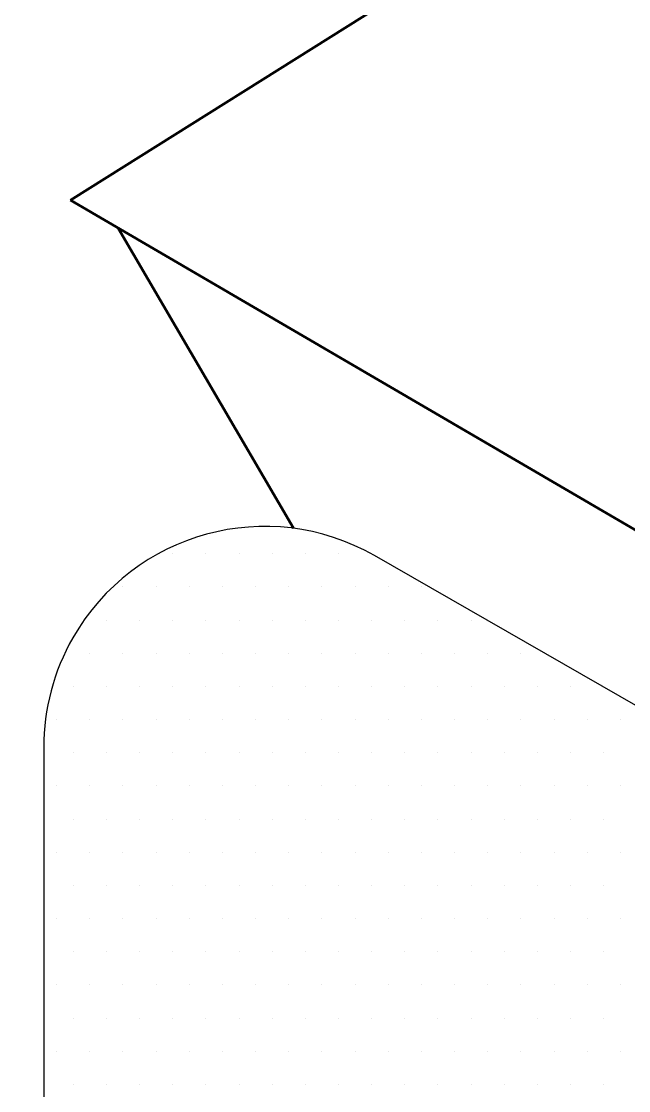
# Model space of a CAD drawing. Extents: x -1392 to 5791, y -3809 to 1722.
# Drawn here: x -245.89 to -221.16, y -1640.3 to -1596.77 of the extents above; entities that cross this region are included whole.
import ezdxf

# ---------------------------------------------------------------- set-up
doc = ezdxf.new("R2010")
doc.units = 0
doc.header["$MEASUREMENT"] = 0
for name, color, linetype, lineweight in [('.ATI-HATCH', 7, 'Continuous', 0), ('G-ANNO-TTLB', 7, 'Continuous', 0), ('TYVEK', 7, 'Continuous', 0)]:
    doc.layers.add(name, color=color, linetype=linetype, lineweight=lineweight)

# ---------------------------------------------------------------- blocks, each defined once
blk = doc.blocks.new('Block_127')
at = {"layer": '.ATI-HATCH'}
blk.add_open_spline([(-220.153, -1658.718), (-220.153, -1658.718), (-220.153, -1642.018), (-220.153, -1642.018), (-220.153, -1642.018), (-137.561, -1690.421), (-137.561, -1690.421), (-137.561, -1690.421), (-137.566, -1707.121), (-137.566, -1707.121), (-137.566, -1707.121), (-113.039, -1721.492), (-113.039, -1721.492), (-113.039, -1721.492), (-113.039, -1696.927), (-113.039, -1696.927), (-113.039, -1690.467), (-116.501, -1684.502), (-122.11, -1681.297), (-122.11, -1681.297), (-231.51, -1618.519), (-231.51, -1618.519), (-235.827, -1616.052), (-241.325, -1617.552), (-243.792, -1621.868), (-244.569, -1623.228), (-244.977, -1624.768), (-244.977, -1626.334), (-244.977, -1626.334), (-244.977, -1644.169), (-244.977, -1644.169), (-244.977, -1644.169), (-220.123, -1658.735), (-220.123, -1658.735), (-220.123, -1658.735), (-220.153, -1658.718), (-220.153, -1658.718)], degree=3, knots=[0, 0, 0, 0, 1, 1, 1, 2, 2, 2, 3, 3, 3, 4, 4, 4, 5, 5, 5, 6, 6, 6, 7, 7, 7, 8, 8, 8, 9, 9, 9, 10, 10, 10, 11, 11, 11, 12, 12, 12, 12], dxfattribs=at)
at = {"layer": '.ATI-HATCH', "color": 8, "lineweight": 0, "true_color": 0x808080}
for points in [[(-239.724, -1618.447), (-239.724, -1618.447), (-239.724, -1618.447), (-239.724, -1618.447)], [(-238.373, -1618.447), (-238.373, -1618.447), (-238.373, -1618.447), (-238.373, -1618.447)], [(-237.023, -1618.447), (-237.023, -1618.447), (-237.023, -1618.447), (-237.023, -1618.447)], [(-235.673, -1618.447), (-235.673, -1618.447), (-235.673, -1618.447), (-235.673, -1618.447)], [(-234.323, -1618.447), (-234.323, -1618.447), (-234.323, -1618.447), (-234.323, -1618.447)], [(-232.973, -1618.447), (-232.973, -1618.447), (-232.973, -1618.447), (-232.973, -1618.447)], [(-241.749, -1619.798), (-241.749, -1619.798), (-241.749, -1619.798), (-241.749, -1619.798)], [(-240.399, -1619.798), (-240.399, -1619.798), (-240.399, -1619.798), (-240.399, -1619.798)], [(-239.049, -1619.798), (-239.049, -1619.798), (-239.049, -1619.798), (-239.049, -1619.798)], [(-237.698, -1619.798), (-237.698, -1619.798), (-237.698, -1619.798), (-237.698, -1619.798)], [(-236.348, -1619.798), (-236.348, -1619.798), (-236.348, -1619.798), (-236.348, -1619.798)], [(-234.998, -1619.798), (-234.998, -1619.798), (-234.998, -1619.798), (-234.998, -1619.798)], [(-233.648, -1619.798), (-233.648, -1619.798), (-233.648, -1619.798), (-233.648, -1619.798)], [(-232.298, -1619.798), (-232.298, -1619.798), (-232.298, -1619.798), (-232.298, -1619.798)], [(-230.947, -1619.798), (-230.947, -1619.798), (-230.947, -1619.798), (-230.947, -1619.798)], [(-229.597, -1619.798), (-229.597, -1619.798), (-229.597, -1619.798), (-229.597, -1619.798)], [(-242.424, -1621.148), (-242.424, -1621.148), (-242.424, -1621.148), (-242.424, -1621.148)], [(-241.074, -1621.148), (-241.074, -1621.148), (-241.074, -1621.148), (-241.074, -1621.148)], [(-239.724, -1621.148), (-239.724, -1621.148), (-239.724, -1621.148), (-239.724, -1621.148)], [(-238.373, -1621.148), (-238.373, -1621.148), (-238.373, -1621.148), (-238.373, -1621.148)], [(-237.023, -1621.148), (-237.023, -1621.148), (-237.023, -1621.148), (-237.023, -1621.148)], [(-235.673, -1621.148), (-235.673, -1621.148), (-235.673, -1621.148), (-235.673, -1621.148)], [(-234.323, -1621.148), (-234.323, -1621.148), (-234.323, -1621.148), (-234.323, -1621.148)], [(-232.973, -1621.148), (-232.973, -1621.148), (-232.973, -1621.148), (-232.973, -1621.148)], [(-231.622, -1621.148), (-231.622, -1621.148), (-231.622, -1621.148), (-231.622, -1621.148)], [(-230.272, -1621.148), (-230.272, -1621.148), (-230.272, -1621.148), (-230.272, -1621.148)], [(-228.922, -1621.148), (-228.922, -1621.148), (-228.922, -1621.148), (-228.922, -1621.148)], [(-227.572, -1621.148), (-227.572, -1621.148), (-227.572, -1621.148), (-227.572, -1621.148)], [(-243.099, -1622.498), (-243.099, -1622.498), (-243.099, -1622.498), (-243.099, -1622.498)], [(-241.749, -1622.498), (-241.749, -1622.498), (-241.749, -1622.498), (-241.749, -1622.498)], [(-240.399, -1622.498), (-240.399, -1622.498), (-240.399, -1622.498), (-240.399, -1622.498)], [(-239.049, -1622.498), (-239.049, -1622.498), (-239.049, -1622.498), (-239.049, -1622.498)], [(-237.698, -1622.498), (-237.698, -1622.498), (-237.698, -1622.498), (-237.698, -1622.498)], [(-236.348, -1622.498), (-236.348, -1622.498), (-236.348, -1622.498), (-236.348, -1622.498)], [(-234.998, -1622.498), (-234.998, -1622.498), (-234.998, -1622.498), (-234.998, -1622.498)], [(-233.648, -1622.498), (-233.648, -1622.498), (-233.648, -1622.498), (-233.648, -1622.498)], [(-232.298, -1622.498), (-232.298, -1622.498), (-232.298, -1622.498), (-232.298, -1622.498)], [(-230.947, -1622.498), (-230.947, -1622.498), (-230.947, -1622.498), (-230.947, -1622.498)], [(-229.597, -1622.498), (-229.597, -1622.498), (-229.597, -1622.498), (-229.597, -1622.498)], [(-228.247, -1622.498), (-228.247, -1622.498), (-228.247, -1622.498), (-228.247, -1622.498)], [(-226.897, -1622.498), (-226.897, -1622.498), (-226.897, -1622.498), (-226.897, -1622.498)], [(-225.547, -1622.498), (-225.547, -1622.498), (-225.547, -1622.498), (-225.547, -1622.498)], [(-243.774, -1623.848), (-243.774, -1623.848), (-243.774, -1623.848), (-243.774, -1623.848)], [(-242.424, -1623.848), (-242.424, -1623.848), (-242.424, -1623.848), (-242.424, -1623.848)], [(-241.074, -1623.848), (-241.074, -1623.848), (-241.074, -1623.848), (-241.074, -1623.848)], [(-239.724, -1623.848), (-239.724, -1623.848), (-239.724, -1623.848), (-239.724, -1623.848)], [(-238.373, -1623.848), (-238.373, -1623.848), (-238.373, -1623.848), (-238.373, -1623.848)], [(-237.023, -1623.848), (-237.023, -1623.848), (-237.023, -1623.848), (-237.023, -1623.848)], [(-235.673, -1623.848), (-235.673, -1623.848), (-235.673, -1623.848), (-235.673, -1623.848)], [(-234.323, -1623.848), (-234.323, -1623.848), (-234.323, -1623.848), (-234.323, -1623.848)], [(-232.973, -1623.848), (-232.973, -1623.848), (-232.973, -1623.848), (-232.973, -1623.848)], [(-231.622, -1623.848), (-231.622, -1623.848), (-231.622, -1623.848), (-231.622, -1623.848)], [(-230.272, -1623.848), (-230.272, -1623.848), (-230.272, -1623.848), (-230.272, -1623.848)], [(-228.922, -1623.848), (-228.922, -1623.848), (-228.922, -1623.848), (-228.922, -1623.848)], [(-227.572, -1623.848), (-227.572, -1623.848), (-227.572, -1623.848), (-227.572, -1623.848)], [(-226.222, -1623.848), (-226.222, -1623.848), (-226.222, -1623.848), (-226.222, -1623.848)], [(-224.871, -1623.848), (-224.871, -1623.848), (-224.871, -1623.848), (-224.871, -1623.848)], [(-223.521, -1623.848), (-223.521, -1623.848), (-223.521, -1623.848), (-223.521, -1623.848)], [(-244.449, -1625.198), (-244.449, -1625.198), (-244.449, -1625.198), (-244.449, -1625.198)], [(-243.099, -1625.198), (-243.099, -1625.198), (-243.099, -1625.198), (-243.099, -1625.198)], [(-241.749, -1625.198), (-241.749, -1625.198), (-241.749, -1625.198), (-241.749, -1625.198)], [(-240.399, -1625.198), (-240.399, -1625.198), (-240.399, -1625.198), (-240.399, -1625.198)], [(-239.049, -1625.198), (-239.049, -1625.198), (-239.049, -1625.198), (-239.049, -1625.198)], [(-237.698, -1625.198), (-237.698, -1625.198), (-237.698, -1625.198), (-237.698, -1625.198)], [(-236.348, -1625.198), (-236.348, -1625.198), (-236.348, -1625.198), (-236.348, -1625.198)], [(-234.998, -1625.198), (-234.998, -1625.198), (-234.998, -1625.198), (-234.998, -1625.198)], [(-233.648, -1625.198), (-233.648, -1625.198), (-233.648, -1625.198), (-233.648, -1625.198)], [(-232.298, -1625.198), (-232.298, -1625.198), (-232.298, -1625.198), (-232.298, -1625.198)], [(-230.947, -1625.198), (-230.947, -1625.198), (-230.947, -1625.198), (-230.947, -1625.198)], [(-229.597, -1625.198), (-229.597, -1625.198), (-229.597, -1625.198), (-229.597, -1625.198)], [(-228.247, -1625.198), (-228.247, -1625.198), (-228.247, -1625.198), (-228.247, -1625.198)], [(-226.897, -1625.198), (-226.897, -1625.198), (-226.897, -1625.198), (-226.897, -1625.198)], [(-225.547, -1625.198), (-225.547, -1625.198), (-225.547, -1625.198), (-225.547, -1625.198)], [(-224.196, -1625.198), (-224.196, -1625.198), (-224.196, -1625.198), (-224.196, -1625.198)], [(-222.846, -1625.198), (-222.846, -1625.198), (-222.846, -1625.198), (-222.846, -1625.198)], [(-221.496, -1625.198), (-221.496, -1625.198), (-221.496, -1625.198), (-221.496, -1625.198)], [(-243.774, -1626.548), (-243.774, -1626.548), (-243.774, -1626.548), (-243.774, -1626.548)], [(-242.424, -1626.548), (-242.424, -1626.548), (-242.424, -1626.548), (-242.424, -1626.548)], [(-241.074, -1626.548), (-241.074, -1626.548), (-241.074, -1626.548), (-241.074, -1626.548)], [(-239.724, -1626.548), (-239.724, -1626.548), (-239.724, -1626.548), (-239.724, -1626.548)], [(-238.373, -1626.548), (-238.373, -1626.548), (-238.373, -1626.548), (-238.373, -1626.548)], [(-237.023, -1626.548), (-237.023, -1626.548), (-237.023, -1626.548), (-237.023, -1626.548)], [(-235.673, -1626.548), (-235.673, -1626.548), (-235.673, -1626.548), (-235.673, -1626.548)], [(-234.323, -1626.548), (-234.323, -1626.548), (-234.323, -1626.548), (-234.323, -1626.548)], [(-232.973, -1626.548), (-232.973, -1626.548), (-232.973, -1626.548), (-232.973, -1626.548)], [(-231.622, -1626.548), (-231.622, -1626.548), (-231.622, -1626.548), (-231.622, -1626.548)], [(-230.272, -1626.548), (-230.272, -1626.548), (-230.272, -1626.548), (-230.272, -1626.548)], [(-228.922, -1626.548), (-228.922, -1626.548), (-228.922, -1626.548), (-228.922, -1626.548)], [(-227.572, -1626.548), (-227.572, -1626.548), (-227.572, -1626.548), (-227.572, -1626.548)], [(-226.222, -1626.548), (-226.222, -1626.548), (-226.222, -1626.548), (-226.222, -1626.548)], [(-224.871, -1626.548), (-224.871, -1626.548), (-224.871, -1626.548), (-224.871, -1626.548)], [(-223.521, -1626.548), (-223.521, -1626.548), (-223.521, -1626.548), (-223.521, -1626.548)], [(-222.171, -1626.548), (-222.171, -1626.548), (-222.171, -1626.548), (-222.171, -1626.548)], [(-244.449, -1627.899), (-244.449, -1627.899), (-244.449, -1627.899), (-244.449, -1627.899)], [(-243.099, -1627.899), (-243.099, -1627.899), (-243.099, -1627.899), (-243.099, -1627.899)], [(-241.749, -1627.899), (-241.749, -1627.899), (-241.749, -1627.899), (-241.749, -1627.899)], [(-240.399, -1627.899), (-240.399, -1627.899), (-240.399, -1627.899), (-240.399, -1627.899)], [(-239.049, -1627.899), (-239.049, -1627.899), (-239.049, -1627.899), (-239.049, -1627.899)], [(-237.698, -1627.899), (-237.698, -1627.899), (-237.698, -1627.899), (-237.698, -1627.899)], [(-236.348, -1627.899), (-236.348, -1627.899), (-236.348, -1627.899), (-236.348, -1627.899)], [(-234.998, -1627.899), (-234.998, -1627.899), (-234.998, -1627.899), (-234.998, -1627.899)], [(-233.648, -1627.899), (-233.648, -1627.899), (-233.648, -1627.899), (-233.648, -1627.899)], [(-232.298, -1627.899), (-232.298, -1627.899), (-232.298, -1627.899), (-232.298, -1627.899)], [(-230.947, -1627.899), (-230.947, -1627.899), (-230.947, -1627.899), (-230.947, -1627.899)], [(-229.597, -1627.899), (-229.597, -1627.899), (-229.597, -1627.899), (-229.597, -1627.899)], [(-228.247, -1627.899), (-228.247, -1627.899), (-228.247, -1627.899), (-228.247, -1627.899)], [(-226.897, -1627.899), (-226.897, -1627.899), (-226.897, -1627.899), (-226.897, -1627.899)], [(-225.547, -1627.899), (-225.547, -1627.899), (-225.547, -1627.899), (-225.547, -1627.899)], [(-224.196, -1627.899), (-224.196, -1627.899), (-224.196, -1627.899), (-224.196, -1627.899)], [(-222.846, -1627.899), (-222.846, -1627.899), (-222.846, -1627.899), (-222.846, -1627.899)], [(-221.496, -1627.899), (-221.496, -1627.899), (-221.496, -1627.899), (-221.496, -1627.899)], [(-243.774, -1629.249), (-243.774, -1629.249), (-243.774, -1629.249), (-243.774, -1629.249)], [(-242.424, -1629.249), (-242.424, -1629.249), (-242.424, -1629.249), (-242.424, -1629.249)], [(-241.074, -1629.249), (-241.074, -1629.249), (-241.074, -1629.249), (-241.074, -1629.249)], [(-239.724, -1629.249), (-239.724, -1629.249), (-239.724, -1629.249), (-239.724, -1629.249)], [(-238.373, -1629.249), (-238.373, -1629.249), (-238.373, -1629.249), (-238.373, -1629.249)], [(-237.023, -1629.249), (-237.023, -1629.249), (-237.023, -1629.249), (-237.023, -1629.249)], [(-235.673, -1629.249), (-235.673, -1629.249), (-235.673, -1629.249), (-235.673, -1629.249)], [(-234.323, -1629.249), (-234.323, -1629.249), (-234.323, -1629.249), (-234.323, -1629.249)], [(-232.973, -1629.249), (-232.973, -1629.249), (-232.973, -1629.249), (-232.973, -1629.249)], [(-231.622, -1629.249), (-231.622, -1629.249), (-231.622, -1629.249), (-231.622, -1629.249)], [(-230.272, -1629.249), (-230.272, -1629.249), (-230.272, -1629.249), (-230.272, -1629.249)], [(-228.922, -1629.249), (-228.922, -1629.249), (-228.922, -1629.249), (-228.922, -1629.249)], [(-227.572, -1629.249), (-227.572, -1629.249), (-227.572, -1629.249), (-227.572, -1629.249)], [(-226.222, -1629.249), (-226.222, -1629.249), (-226.222, -1629.249), (-226.222, -1629.249)], [(-224.871, -1629.249), (-224.871, -1629.249), (-224.871, -1629.249), (-224.871, -1629.249)], [(-223.521, -1629.249), (-223.521, -1629.249), (-223.521, -1629.249), (-223.521, -1629.249)], [(-222.171, -1629.249), (-222.171, -1629.249), (-222.171, -1629.249), (-222.171, -1629.249)], [(-244.449, -1630.599), (-244.449, -1630.599), (-244.449, -1630.599), (-244.449, -1630.599)], [(-243.099, -1630.599), (-243.099, -1630.599), (-243.099, -1630.599), (-243.099, -1630.599)], [(-241.749, -1630.599), (-241.749, -1630.599), (-241.749, -1630.599), (-241.749, -1630.599)], [(-240.399, -1630.599), (-240.399, -1630.599), (-240.399, -1630.599), (-240.399, -1630.599)], [(-239.049, -1630.599), (-239.049, -1630.599), (-239.049, -1630.599), (-239.049, -1630.599)], [(-237.698, -1630.599), (-237.698, -1630.599), (-237.698, -1630.599), (-237.698, -1630.599)], [(-236.348, -1630.599), (-236.348, -1630.599), (-236.348, -1630.599), (-236.348, -1630.599)], [(-234.998, -1630.599), (-234.998, -1630.599), (-234.998, -1630.599), (-234.998, -1630.599)], [(-233.648, -1630.599), (-233.648, -1630.599), (-233.648, -1630.599), (-233.648, -1630.599)], [(-232.298, -1630.599), (-232.298, -1630.599), (-232.298, -1630.599), (-232.298, -1630.599)], [(-230.947, -1630.599), (-230.947, -1630.599), (-230.947, -1630.599), (-230.947, -1630.599)], [(-229.597, -1630.599), (-229.597, -1630.599), (-229.597, -1630.599), (-229.597, -1630.599)], [(-228.247, -1630.599), (-228.247, -1630.599), (-228.247, -1630.599), (-228.247, -1630.599)], [(-226.897, -1630.599), (-226.897, -1630.599), (-226.897, -1630.599), (-226.897, -1630.599)], [(-225.547, -1630.599), (-225.547, -1630.599), (-225.547, -1630.599), (-225.547, -1630.599)], [(-224.196, -1630.599), (-224.196, -1630.599), (-224.196, -1630.599), (-224.196, -1630.599)], [(-222.846, -1630.599), (-222.846, -1630.599), (-222.846, -1630.599), (-222.846, -1630.599)], [(-221.496, -1630.599), (-221.496, -1630.599), (-221.496, -1630.599), (-221.496, -1630.599)], [(-243.774, -1631.949), (-243.774, -1631.949), (-243.774, -1631.949), (-243.774, -1631.949)], [(-242.424, -1631.949), (-242.424, -1631.949), (-242.424, -1631.949), (-242.424, -1631.949)], [(-241.074, -1631.949), (-241.074, -1631.949), (-241.074, -1631.949), (-241.074, -1631.949)], [(-239.724, -1631.949), (-239.724, -1631.949), (-239.724, -1631.949), (-239.724, -1631.949)], [(-238.373, -1631.949), (-238.373, -1631.949), (-238.373, -1631.949), (-238.373, -1631.949)], [(-237.023, -1631.949), (-237.023, -1631.949), (-237.023, -1631.949), (-237.023, -1631.949)], [(-235.673, -1631.949), (-235.673, -1631.949), (-235.673, -1631.949), (-235.673, -1631.949)], [(-234.323, -1631.949), (-234.323, -1631.949), (-234.323, -1631.949), (-234.323, -1631.949)], [(-232.973, -1631.949), (-232.973, -1631.949), (-232.973, -1631.949), (-232.973, -1631.949)], [(-231.622, -1631.949), (-231.622, -1631.949), (-231.622, -1631.949), (-231.622, -1631.949)], [(-230.272, -1631.949), (-230.272, -1631.949), (-230.272, -1631.949), (-230.272, -1631.949)], [(-228.922, -1631.949), (-228.922, -1631.949), (-228.922, -1631.949), (-228.922, -1631.949)], [(-227.572, -1631.949), (-227.572, -1631.949), (-227.572, -1631.949), (-227.572, -1631.949)], [(-226.222, -1631.949), (-226.222, -1631.949), (-226.222, -1631.949), (-226.222, -1631.949)], [(-224.871, -1631.949), (-224.871, -1631.949), (-224.871, -1631.949), (-224.871, -1631.949)], [(-223.521, -1631.949), (-223.521, -1631.949), (-223.521, -1631.949), (-223.521, -1631.949)], [(-222.171, -1631.949), (-222.171, -1631.949), (-222.171, -1631.949), (-222.171, -1631.949)], [(-244.449, -1633.299), (-244.449, -1633.299), (-244.449, -1633.299), (-244.449, -1633.299)], [(-243.099, -1633.299), (-243.099, -1633.299), (-243.099, -1633.299), (-243.099, -1633.299)], [(-241.749, -1633.299), (-241.749, -1633.299), (-241.749, -1633.299), (-241.749, -1633.299)], [(-240.399, -1633.299), (-240.399, -1633.299), (-240.399, -1633.299), (-240.399, -1633.299)], [(-239.049, -1633.299), (-239.049, -1633.299), (-239.049, -1633.299), (-239.049, -1633.299)], [(-237.698, -1633.299), (-237.698, -1633.299), (-237.698, -1633.299), (-237.698, -1633.299)], [(-236.348, -1633.299), (-236.348, -1633.299), (-236.348, -1633.299), (-236.348, -1633.299)], [(-234.998, -1633.299), (-234.998, -1633.299), (-234.998, -1633.299), (-234.998, -1633.299)], [(-233.648, -1633.299), (-233.648, -1633.299), (-233.648, -1633.299), (-233.648, -1633.299)], [(-232.298, -1633.299), (-232.298, -1633.299), (-232.298, -1633.299), (-232.298, -1633.299)], [(-230.947, -1633.299), (-230.947, -1633.299), (-230.947, -1633.299), (-230.947, -1633.299)], [(-229.597, -1633.299), (-229.597, -1633.299), (-229.597, -1633.299), (-229.597, -1633.299)], [(-228.247, -1633.299), (-228.247, -1633.299), (-228.247, -1633.299), (-228.247, -1633.299)], [(-226.897, -1633.299), (-226.897, -1633.299), (-226.897, -1633.299), (-226.897, -1633.299)], [(-225.547, -1633.299), (-225.547, -1633.299), (-225.547, -1633.299), (-225.547, -1633.299)], [(-224.196, -1633.299), (-224.196, -1633.299), (-224.196, -1633.299), (-224.196, -1633.299)], [(-222.846, -1633.299), (-222.846, -1633.299), (-222.846, -1633.299), (-222.846, -1633.299)], [(-221.496, -1633.299), (-221.496, -1633.299), (-221.496, -1633.299), (-221.496, -1633.299)], [(-243.774, -1634.65), (-243.774, -1634.65), (-243.774, -1634.65), (-243.774, -1634.65)], [(-242.424, -1634.65), (-242.424, -1634.65), (-242.424, -1634.65), (-242.424, -1634.65)], [(-241.074, -1634.65), (-241.074, -1634.65), (-241.074, -1634.65), (-241.074, -1634.65)], [(-239.724, -1634.65), (-239.724, -1634.65), (-239.724, -1634.65), (-239.724, -1634.65)], [(-238.373, -1634.65), (-238.373, -1634.65), (-238.373, -1634.65), (-238.373, -1634.65)], [(-237.023, -1634.65), (-237.023, -1634.65), (-237.023, -1634.65), (-237.023, -1634.65)], [(-235.673, -1634.65), (-235.673, -1634.65), (-235.673, -1634.65), (-235.673, -1634.65)], [(-234.323, -1634.65), (-234.323, -1634.65), (-234.323, -1634.65), (-234.323, -1634.65)], [(-232.973, -1634.65), (-232.973, -1634.65), (-232.973, -1634.65), (-232.973, -1634.65)], [(-231.622, -1634.65), (-231.622, -1634.65), (-231.622, -1634.65), (-231.622, -1634.65)], [(-230.272, -1634.65), (-230.272, -1634.65), (-230.272, -1634.65), (-230.272, -1634.65)], [(-228.922, -1634.65), (-228.922, -1634.65), (-228.922, -1634.65), (-228.922, -1634.65)], [(-227.572, -1634.65), (-227.572, -1634.65), (-227.572, -1634.65), (-227.572, -1634.65)], [(-226.222, -1634.65), (-226.222, -1634.65), (-226.222, -1634.65), (-226.222, -1634.65)], [(-224.871, -1634.65), (-224.871, -1634.65), (-224.871, -1634.65), (-224.871, -1634.65)], [(-223.521, -1634.65), (-223.521, -1634.65), (-223.521, -1634.65), (-223.521, -1634.65)], [(-222.171, -1634.65), (-222.171, -1634.65), (-222.171, -1634.65), (-222.171, -1634.65)], [(-244.449, -1636), (-244.449, -1636), (-244.449, -1636), (-244.449, -1636)], [(-243.099, -1636), (-243.099, -1636), (-243.099, -1636), (-243.099, -1636)], [(-241.749, -1636), (-241.749, -1636), (-241.749, -1636), (-241.749, -1636)], [(-240.399, -1636), (-240.399, -1636), (-240.399, -1636), (-240.399, -1636)], [(-239.049, -1636), (-239.049, -1636), (-239.049, -1636), (-239.049, -1636)], [(-237.698, -1636), (-237.698, -1636), (-237.698, -1636), (-237.698, -1636)], [(-236.348, -1636), (-236.348, -1636), (-236.348, -1636), (-236.348, -1636)], [(-234.998, -1636), (-234.998, -1636), (-234.998, -1636), (-234.998, -1636)], [(-233.648, -1636), (-233.648, -1636), (-233.648, -1636), (-233.648, -1636)], [(-232.298, -1636), (-232.298, -1636), (-232.298, -1636), (-232.298, -1636)], [(-230.947, -1636), (-230.947, -1636), (-230.947, -1636), (-230.947, -1636)], [(-229.597, -1636), (-229.597, -1636), (-229.597, -1636), (-229.597, -1636)], [(-228.247, -1636), (-228.247, -1636), (-228.247, -1636), (-228.247, -1636)], [(-226.897, -1636), (-226.897, -1636), (-226.897, -1636), (-226.897, -1636)], [(-225.547, -1636), (-225.547, -1636), (-225.547, -1636), (-225.547, -1636)], [(-224.196, -1636), (-224.196, -1636), (-224.196, -1636), (-224.196, -1636)], [(-222.846, -1636), (-222.846, -1636), (-222.846, -1636), (-222.846, -1636)], [(-221.496, -1636), (-221.496, -1636), (-221.496, -1636), (-221.496, -1636)], [(-243.774, -1637.35), (-243.774, -1637.35), (-243.774, -1637.35), (-243.774, -1637.35)], [(-242.424, -1637.35), (-242.424, -1637.35), (-242.424, -1637.35), (-242.424, -1637.35)], [(-241.074, -1637.35), (-241.074, -1637.35), (-241.074, -1637.35), (-241.074, -1637.35)], [(-239.724, -1637.35), (-239.724, -1637.35), (-239.724, -1637.35), (-239.724, -1637.35)], [(-238.373, -1637.35), (-238.373, -1637.35), (-238.373, -1637.35), (-238.373, -1637.35)], [(-237.023, -1637.35), (-237.023, -1637.35), (-237.023, -1637.35), (-237.023, -1637.35)], [(-235.673, -1637.35), (-235.673, -1637.35), (-235.673, -1637.35), (-235.673, -1637.35)], [(-234.323, -1637.35), (-234.323, -1637.35), (-234.323, -1637.35), (-234.323, -1637.35)], [(-232.973, -1637.35), (-232.973, -1637.35), (-232.973, -1637.35), (-232.973, -1637.35)], [(-231.622, -1637.35), (-231.622, -1637.35), (-231.622, -1637.35), (-231.622, -1637.35)], [(-230.272, -1637.35), (-230.272, -1637.35), (-230.272, -1637.35), (-230.272, -1637.35)], [(-228.922, -1637.35), (-228.922, -1637.35), (-228.922, -1637.35), (-228.922, -1637.35)], [(-227.572, -1637.35), (-227.572, -1637.35), (-227.572, -1637.35), (-227.572, -1637.35)], [(-226.222, -1637.35), (-226.222, -1637.35), (-226.222, -1637.35), (-226.222, -1637.35)], [(-224.871, -1637.35), (-224.871, -1637.35), (-224.871, -1637.35), (-224.871, -1637.35)], [(-223.521, -1637.35), (-223.521, -1637.35), (-223.521, -1637.35), (-223.521, -1637.35)], [(-222.171, -1637.35), (-222.171, -1637.35), (-222.171, -1637.35), (-222.171, -1637.35)], [(-244.449, -1638.7), (-244.449, -1638.7), (-244.449, -1638.7), (-244.449, -1638.7)], [(-243.099, -1638.7), (-243.099, -1638.7), (-243.099, -1638.7), (-243.099, -1638.7)], [(-241.749, -1638.7), (-241.749, -1638.7), (-241.749, -1638.7), (-241.749, -1638.7)], [(-240.399, -1638.7), (-240.399, -1638.7), (-240.399, -1638.7), (-240.399, -1638.7)], [(-239.049, -1638.7), (-239.049, -1638.7), (-239.049, -1638.7), (-239.049, -1638.7)], [(-237.698, -1638.7), (-237.698, -1638.7), (-237.698, -1638.7), (-237.698, -1638.7)], [(-236.348, -1638.7), (-236.348, -1638.7), (-236.348, -1638.7), (-236.348, -1638.7)], [(-234.998, -1638.7), (-234.998, -1638.7), (-234.998, -1638.7), (-234.998, -1638.7)], [(-233.648, -1638.7), (-233.648, -1638.7), (-233.648, -1638.7), (-233.648, -1638.7)], [(-232.298, -1638.7), (-232.298, -1638.7), (-232.298, -1638.7), (-232.298, -1638.7)], [(-230.947, -1638.7), (-230.947, -1638.7), (-230.947, -1638.7), (-230.947, -1638.7)], [(-229.597, -1638.7), (-229.597, -1638.7), (-229.597, -1638.7), (-229.597, -1638.7)], [(-228.247, -1638.7), (-228.247, -1638.7), (-228.247, -1638.7), (-228.247, -1638.7)], [(-226.897, -1638.7), (-226.897, -1638.7), (-226.897, -1638.7), (-226.897, -1638.7)], [(-225.547, -1638.7), (-225.547, -1638.7), (-225.547, -1638.7), (-225.547, -1638.7)], [(-224.196, -1638.7), (-224.196, -1638.7), (-224.196, -1638.7), (-224.196, -1638.7)], [(-222.846, -1638.7), (-222.846, -1638.7), (-222.846, -1638.7), (-222.846, -1638.7)], [(-221.496, -1638.7), (-221.496, -1638.7), (-221.496, -1638.7), (-221.496, -1638.7)], [(-243.774, -1640.05), (-243.774, -1640.05), (-243.774, -1640.05), (-243.774, -1640.05)], [(-242.424, -1640.05), (-242.424, -1640.05), (-242.424, -1640.05), (-242.424, -1640.05)], [(-241.074, -1640.05), (-241.074, -1640.05), (-241.074, -1640.05), (-241.074, -1640.05)], [(-239.724, -1640.05), (-239.724, -1640.05), (-239.724, -1640.05), (-239.724, -1640.05)], [(-238.373, -1640.05), (-238.373, -1640.05), (-238.373, -1640.05), (-238.373, -1640.05)], [(-237.023, -1640.05), (-237.023, -1640.05), (-237.023, -1640.05), (-237.023, -1640.05)], [(-235.673, -1640.05), (-235.673, -1640.05), (-235.673, -1640.05), (-235.673, -1640.05)], [(-234.323, -1640.05), (-234.323, -1640.05), (-234.323, -1640.05), (-234.323, -1640.05)], [(-232.973, -1640.05), (-232.973, -1640.05), (-232.973, -1640.05), (-232.973, -1640.05)], [(-231.622, -1640.05), (-231.622, -1640.05), (-231.622, -1640.05), (-231.622, -1640.05)], [(-230.272, -1640.05), (-230.272, -1640.05), (-230.272, -1640.05), (-230.272, -1640.05)], [(-228.922, -1640.05), (-228.922, -1640.05), (-228.922, -1640.05), (-228.922, -1640.05)], [(-227.572, -1640.05), (-227.572, -1640.05), (-227.572, -1640.05), (-227.572, -1640.05)], [(-226.222, -1640.05), (-226.222, -1640.05), (-226.222, -1640.05), (-226.222, -1640.05)], [(-224.871, -1640.05), (-224.871, -1640.05), (-224.871, -1640.05), (-224.871, -1640.05)], [(-223.521, -1640.05), (-223.521, -1640.05), (-223.521, -1640.05), (-223.521, -1640.05)], [(-222.171, -1640.05), (-222.171, -1640.05), (-222.171, -1640.05), (-222.171, -1640.05)]]:
    blk.add_open_spline(points, degree=3, dxfattribs=at)

msp = doc.modelspace()

# ---------------------------------------------------------------- hatches: boundary and pattern name
at = {"layer": 'G-ANNO-TTLB', "true_color": 0xff00ff, "transparency": 33554687}
h = msp.add_hatch(color=6, dxfattribs=at)
edge = h.paths.add_edge_path()
edge.add_spline(control_points=[(1773.018, -3692.604), (1773.018, -3692.604), (-1156.5, -3692.604), (-1156.5, -3692.604), (-1156.5, -3692.604), (-1156.5, -1235.604), (-1156.5, -1235.604), (-1156.5, -1235.604), (1773.018, -1235.604), (1773.018, -1235.604), (1773.018, -1235.604), (1773.018, -3692.604), (1773.018, -3692.604)], knot_values=[0, 0, 0, 0, 1, 1, 1, 2, 2, 2, 3, 3, 3, 4, 4, 4, 4], degree=3, periodic=0)
edge = h.paths.add_edge_path()
edge.add_spline(control_points=[(-1147.5, -1244.604), (-1147.5, -1244.604), (-1147.5, -3683.604), (-1147.5, -3683.604), (-1147.5, -3683.604), (1764.018, -3683.604), (1764.018, -3683.604), (1764.018, -3683.604), (1764.018, -1244.604), (1764.018, -1244.604), (1764.018, -1244.604), (-1147.5, -1244.604), (-1147.5, -1244.604)], knot_values=[0, 0, 0, 0, 1, 1, 1, 2, 2, 2, 3, 3, 3, 4, 4, 4, 4], degree=3, periodic=0)
edge.add_line((-1147.5, -1244.604), (-1147.5, -1244.604))

# ---------------------------------------------------------------- linework, layer by layer
at = {"layer": 'G-ANNO-TTLB'}
for points in [[(1773.018, -3692.604), (1773.018, -3692.604), (-1156.5, -3692.604), (-1156.5, -3692.604), (-1156.5, -3692.604), (-1156.5, -1235.604), (-1156.5, -1235.604), (-1156.5, -1235.604), (1773.018, -1235.604), (1773.018, -1235.604), (1773.018, -1235.604), (1773.018, -3692.604), (1773.018, -3692.604)], [(-1147.5, -1244.604), (-1147.5, -1244.604), (-1147.5, -3683.604), (-1147.5, -3683.604), (-1147.5, -3683.604), (1764.018, -3683.604), (1764.018, -3683.604), (1764.018, -3683.604), (1764.018, -1244.604), (1764.018, -1244.604), (1764.018, -1244.604), (-1147.5, -1244.604), (-1147.5, -1244.604)]]:
    msp.add_open_spline(points, degree=3, knots=[0, 0, 0, 0, 1, 1, 1, 2, 2, 2, 3, 3, 3, 4, 4, 4, 4], dxfattribs=at)
at = {"layer": 'TYVEK', "color": 18, "lineweight": 60, "true_color": 0x000000}
for p, q in [((-243.885, -1604.056), (-202.866, -1578.302)), ((-109.015, -1682.815), (-243.885, -1604.056)), ((-234.801, -1617.41), (-241.944, -1605.19))]:
    msp.add_line(p, q, dxfattribs=at)
at = {"layer": 'TYVEK', "color": 4, "lineweight": 25, "true_color": 0x00ffff}
msp.add_open_spline([(-113.039, -1721.492), (-113.039, -1721.492), (-113.039, -1696.927), (-113.039, -1696.927), (-113.039, -1690.467), (-116.501, -1684.502), (-122.11, -1681.297), (-122.11, -1681.297), (-231.51, -1618.519), (-231.51, -1618.519), (-235.827, -1616.052), (-241.325, -1617.552), (-243.792, -1621.868), (-244.569, -1623.228), (-244.977, -1624.768), (-244.977, -1626.334), (-244.977, -1626.334), (-244.977, -1644.169), (-244.977, -1644.169)], degree=3, knots=[0, 0, 0, 0, 1, 1, 1, 2, 2, 2, 3, 3, 3, 4, 4, 4, 5, 5, 5, 6, 6, 6, 6], dxfattribs=at)

# ---------------------------------------------------------------- block references
at = {"layer": '.ATI-HATCH'}
msp.add_blockref('Block_127', (0, 0), dxfattribs=at)

doc.saveas('drawing.dxf')
